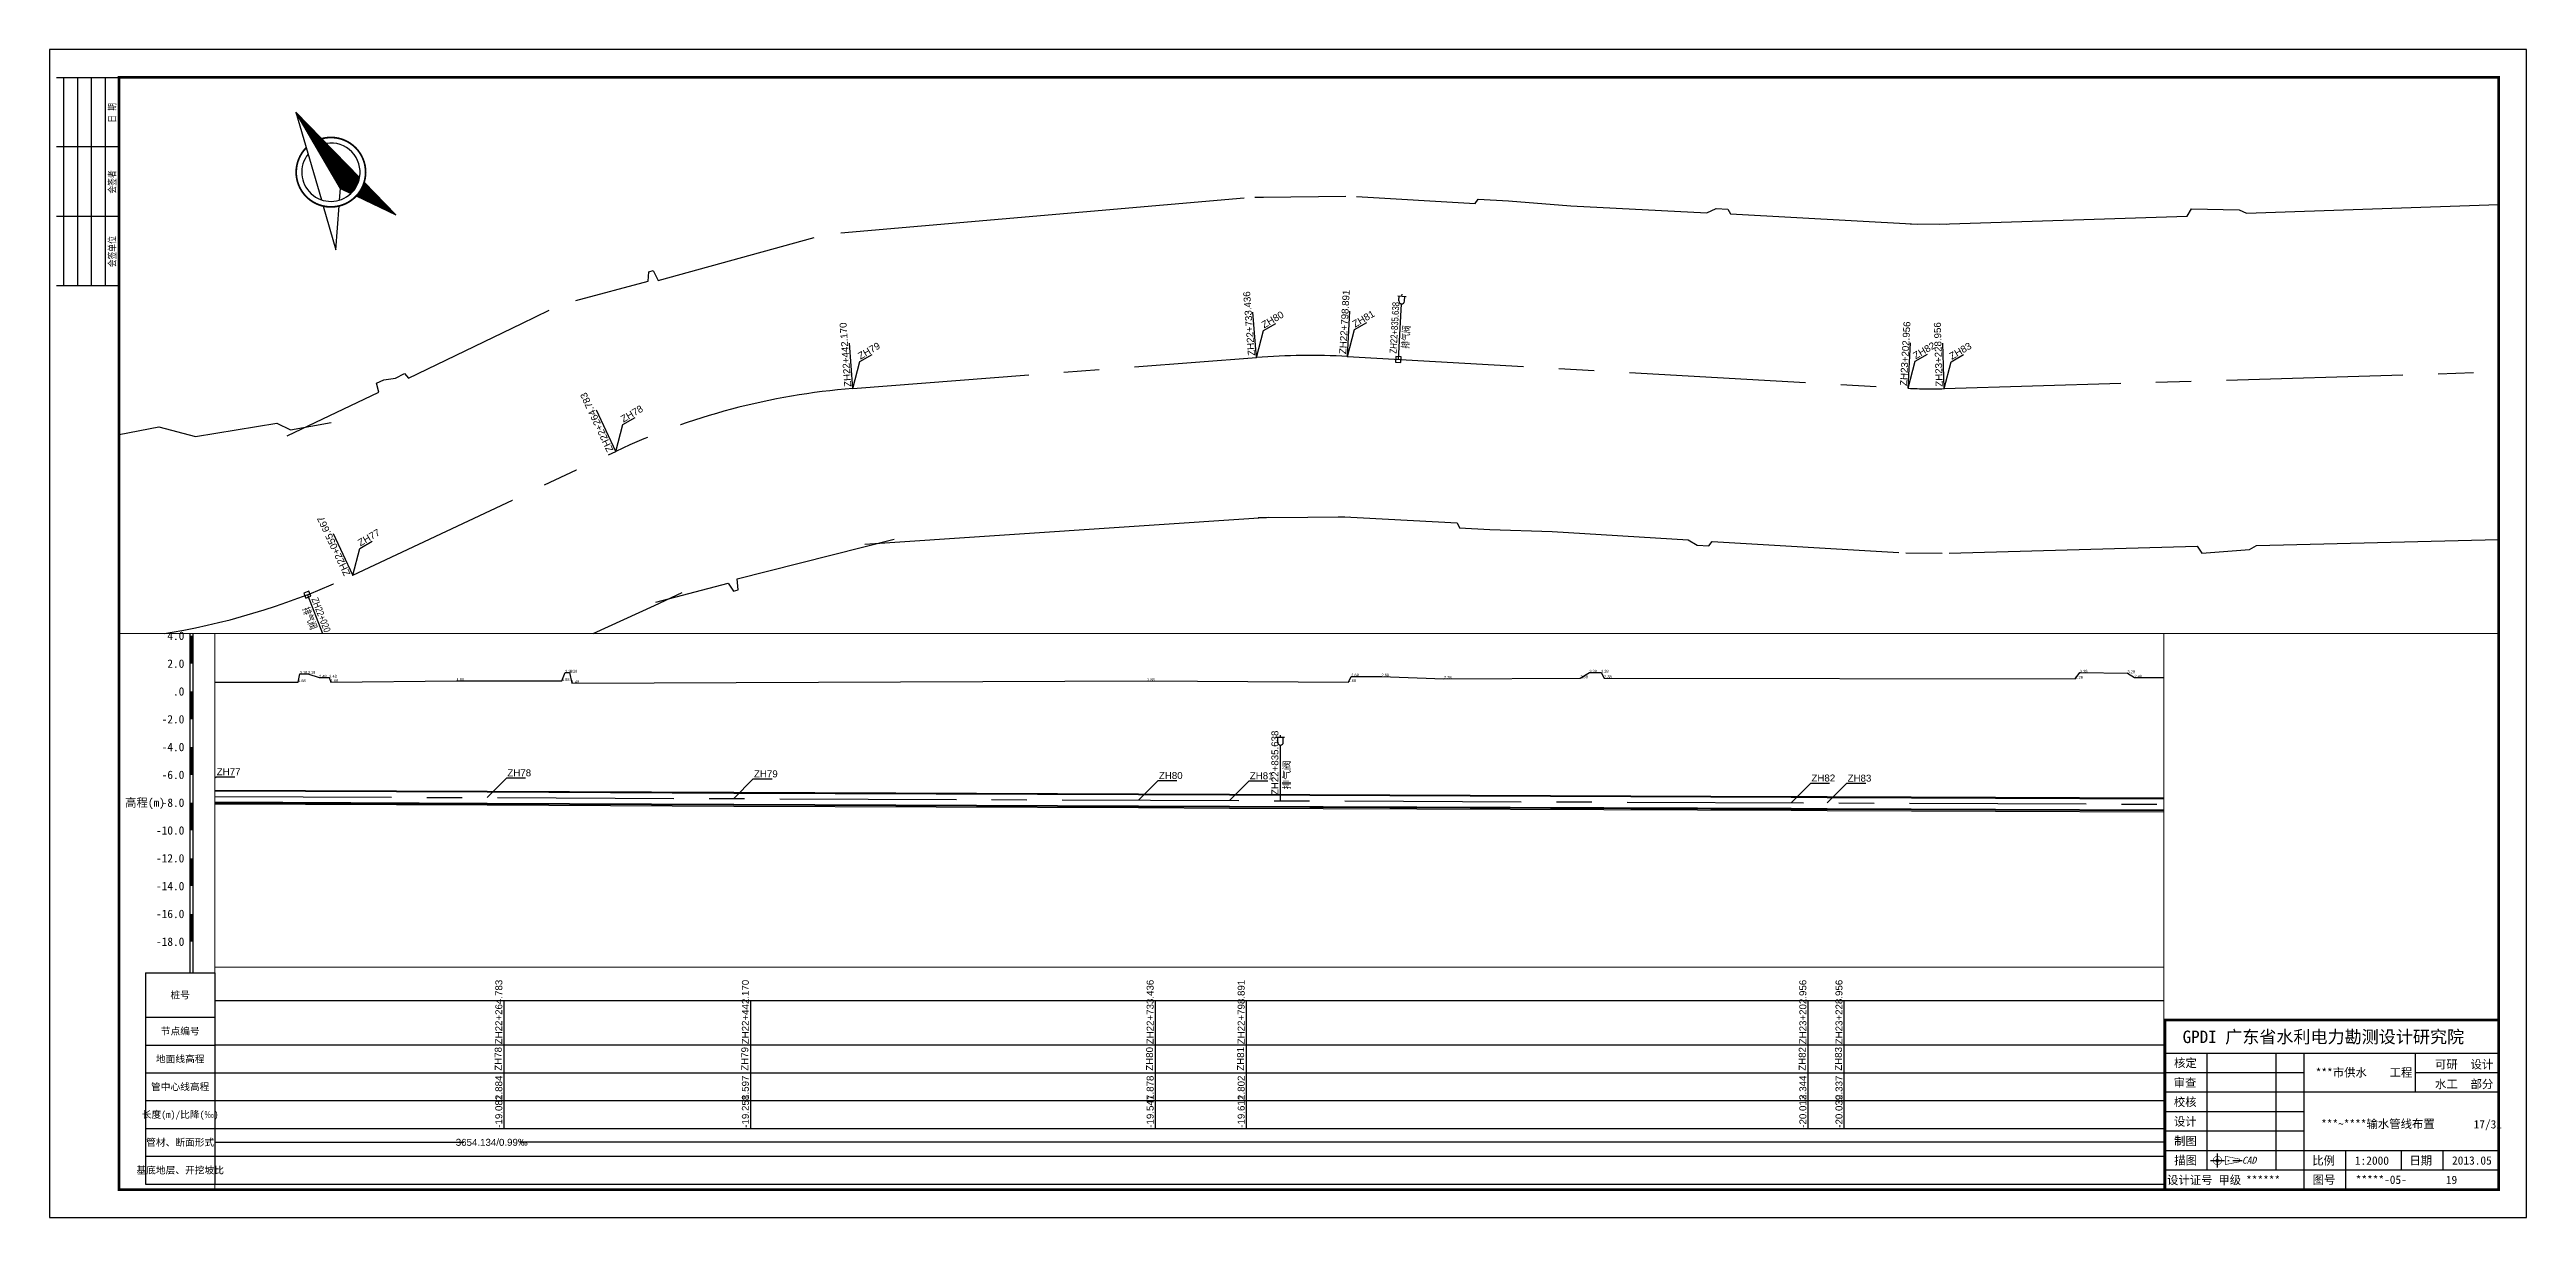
# Paper-space layout '19' of a CAD drawing. Header units: millimetres. Extents: x 0 to 891, y 0 to 420.
# The model-space entities are those that its viewports show. They can reach past a viewport. Long polylines and large blocks are cut down to what shows.
import ezdxf
from ezdxf.enums import TextEntityAlignment as Align
from ezdxf.lldxf.tags import DXFTag

# ---------------------------------------------------------------- set-up
doc = ezdxf.new("R2010")
doc.units = ezdxf.units.MM
doc.linetypes.add('CENTER', pattern=[50.8, 31.75, -6.35, 6.35, -6.35])
for name, color, linetype in [('pipe', 3, 'Continuous'), ('pipe_cen', 1, 'CENTER'), ('tab', 9, 'Continuous'), ('地形剖面', 4, 'Continuous'), ('布局裁图', 3, 'Continuous'), ('水工平面管线标注', 3, 'Continuous'), ('水工开挖线', 5, 'Continuous'), ('纵面管线标注', 3, 'Continuous'), ('附属设施', 2, 'Continuous')]:
    doc.layers.add(name, color=color, linetype=linetype)
doc.layers.add('管线-管廊边线-北线', color=4, linetype='管廊边线', lineweight=9)
doc.styles.add('FSD', font='')
doc.styles.add('HT', font='simhei.ttf')
doc.styles.get("Standard").update_dxf_attribs({"font": 'arial.ttf'})
doc.styles.get('FSD').set_extended_font_data('SimSun')
tags = doc.linetypes.add('管廊边线', pattern='A,50,-5,["管廊边线",Standard,S=2.54,R=0,X=-3.5,Y=-1.27],-12', length=67).pattern_tags.tags
tags[6] = DXFTag(74, 10)

# ---------------------------------------------------------------- blocks, each defined once
blk = doc.blocks.new('sign')
at = {"color": 7}
for p, q in [((-20, 0), (-20, -75)), ((-15, 0), (-15, -75)), ((-10, 0), (-10, -75)), ((-5, 0), (-5, -75)), ((0, -25), (-22.5, -25)), ((0, -50), (-22.5, -50))]:
    blk.add_line(p, q, dxfattribs=at)
blk.add_lwpolyline([(-22.5, 0), (0, 0), (0, -75), (-22.5, -75)], dxfattribs=at)
at = {"color": 3, "style": 'FSD', "width": 0.8}
for s, p in [('日 期', (-1.24, -16.3)), ('会签者', (-1.2, -41.81)), ('会签单位', (-1.2, -68.28))]:
    blk.add_text(s, height=2.5, rotation=90, dxfattribs=at).set_placement(p)
blk = doc.blocks.new('图框')
at = {"color": 7, "ltscale": 8}
for p, q in [((761, 10), (761, 71)), ((881, 71), (881, 10))]:
    blk.add_line(p, q, dxfattribs=at)
at = {"color": 7}
for p, q in [((881, 59), (761, 59)), ((776, 59), (776, 17)), ((801, 17), (801, 59)), ((811, 10), (811, 59)), ((851, 59), (851, 45)), ((811, 52), (761, 52)), ((881, 45), (761, 45)), ((881, 52), (851, 52)), ((811, 38), (761, 38)), ((811, 31), (761, 31)), ((881, 24), (761, 24)), ((826, 10), (826, 24)), ((846, 17), (846, 24)), ((861, 17), (861, 24)), ((881, 17), (761, 17))]:
    blk.add_line(p, q, dxfattribs=at)
at = {"color": 1}
for p, q in [((777.36, 20.51), (782.36, 20.51)), ((779.86, 18.01), (779.86, 23.01)), ((783.61, 20.51), (784.11, 20.51)), ((785.36, 20.51), (788.7, 20.51))]:
    blk.add_line(p, q, dxfattribs=at)
blk.add_lwpolyline([(0, 0), (891, 0), (891, 420), (0, 420)], close=True)
at = {"const_width": 1}
blk.add_lwpolyline([(25, 10), (25, 410), (881, 410), (881, 10)], close=True, dxfattribs=at)
at = {"color": 7, "const_width": 1}
blk.add_lwpolyline([(761, 10), (761, 71), (881, 71), (881, 10)], close=True, dxfattribs=at)
at = {"color": 5, "const_width": 0.2}
for points in [[(781.35, 20.66, 39.991666), (781.36, 20.51, 0.025005)], [(780.45, 20.57, 39.991666), (780.46, 20.51, 0.025005)]]:
    blk.add_lwpolyline(points, format="xyb", close=True, dxfattribs=at)
blk.add_lwpolyline([(787.7, 20.01), (782.7, 19.01), (782.7, 22.01), (787.7, 21.01)], close=True, dxfattribs=at)
blk.add_blockref('sign', (25, 410))
at = {"color": 3, "style": 'HT'}
for s, height, p in [('GPDI 广东省水利电力勘测设计研究院', 4.5, (767.32, 62.71)), ('***市供水', 3, (815.18, 50.63)), ('工程', 3, (841.77, 50.63)), ('可研', 3, (858.09, 53.54)), ('设计', 3, (870.9, 53.54)), ('水工', 3, (858.09, 46.44)), ('部分', 3, (870.9, 46.44)), ('***~****输水管线布置', 3, (817.12, 32.13)), ('比例', 3, (813.95, 18.94)), ('1:2000', 3, (829.29, 18.94)), ('日期', 3, (848.89, 18.98)), ('2013.05', 3, (864.23, 18.98)), ('图号', 3, (814.08, 12.06)), ('*****-05-', 3, (829.59, 12.06))]:
    blk.add_text(s, height=height, dxfattribs=at).set_placement(p)
at = {"color": 3, "ltscale": 8, "style": 'HT'}
for s, p in [('核定', (764.23, 55.53)), ('审查', (764.08, 48.46)), ('校核', (764.15, 41.51)), ('设计', (764.16, 34.49)), ('制图', (764.25, 27.48)), ('描图', (764.31, 20.49))]:
    blk.add_text(s, height=3, dxfattribs=at).set_placement(p, align=Align.MIDDLE_LEFT)
at = {"color": 3, "style": 'HT', "oblique": 15}
blk.add_text('CAD', height=2.5, dxfattribs=at).set_placement((788.67, 19.33))
at = {"color": 3, "ltscale": 8, "style": 'HT'}
for s, p in [('设计证号 ', (761.71, 11.94)), ('甲级 ', (780.19, 11.94)), ('******', (790.15, 11.94))]:
    blk.add_text(s, height=3, dxfattribs=at).set_placement(p)
blk = doc.blocks.new('*X9')
at = {"color": 0}
for p, q in [((2.948, 5.027), (2.95, 5.029)), ((2.948, 5.013), (2.953, 5.017)), ((2.948, 4.999), (2.955, 5.006)), ((2.948, 4.985), (2.958, 4.995)), ((2.948, 4.97), (2.961, 4.983)), ((2.948, 4.956), (2.964, 4.972)), ((2.948, 4.942), (2.967, 4.961)), ((2.948, 4.928), (2.97, 4.949)), ((2.948, 4.914), (2.972, 4.938)), ((2.948, 4.9), (2.975, 4.927)), ((2.948, 4.886), (2.978, 4.916)), ((2.948, 4.871), (2.981, 4.904)), ((2.948, 4.857), (2.984, 4.893)), ((2.948, 4.843), (2.987, 4.882)), ((2.948, 4.829), (2.989, 4.87)), ((2.948, 4.815), (2.992, 4.859)), ((2.948, 4.801), (2.995, 4.848)), ((2.948, 4.787), (2.998, 4.836)), ((2.948, 4.772), (3.001, 4.825)), ((2.948, 4.758), (3.004, 4.814)), ((2.948, 4.744), (3.006, 4.802)), ((2.948, 4.73), (3.009, 4.791)), ((2.948, 4.716), (3.012, 4.78)), ((2.948, 4.702), (3.015, 4.768)), ((2.948, 4.688), (3.018, 4.757)), ((2.948, 4.673), (3.02, 4.746)), ((2.948, 4.659), (3.023, 4.735)), ((2.948, 4.645), (3.026, 4.723)), ((2.948, 4.631), (3.029, 4.712)), ((2.948, 4.617), (3.032, 4.701)), ((2.948, 4.603), (3.035, 4.689)), ((2.948, 4.589), (3.037, 4.678)), ((2.948, 4.574), (3.04, 4.667)), ((2.948, 4.56), (3.043, 4.655)), ((2.948, 4.546), (3.046, 4.644)), ((2.948, 4.532), (3.049, 4.633)), ((2.948, 4.518), (3.052, 4.621)), ((2.948, 4.504), (3.054, 4.61)), ((2.948, 4.49), (3.057, 4.599)), ((2.948, 4.475), (3.06, 4.587)), ((2.948, 4.461), (3.063, 4.576)), ((2.948, 4.447), (3.066, 4.565)), ((2.948, 4.433), (3.069, 4.554)), ((2.948, 4.419), (3.071, 4.542)), ((2.948, 4.405), (3.074, 4.531)), ((2.948, 4.391), (3.077, 4.52)), ((2.948, 4.376), (3.08, 4.508)), ((2.948, 4.362), (3.083, 4.497)), ((2.948, 4.348), (3.086, 4.486)), ((2.948, 4.334), (3.088, 4.474)), ((2.948, 4.32), (3.091, 4.463)), ((2.948, 4.306), (3.094, 4.452)), ((2.948, 4.292), (3.097, 4.44)), ((2.948, 4.277), (3.1, 4.429)), ((2.948, 4.263), (3.103, 4.418)), ((2.948, 4.249), (3.105, 4.406)), ((2.948, 4.235), (3.108, 4.395)), ((2.948, 4.221), (3.111, 4.384)), ((2.948, 4.207), (3.114, 4.372)), ((2.948, 4.193), (3.117, 4.361)), ((2.948, 4.178), (3.119, 4.35)), ((2.948, 4.164), (3.122, 4.339)), ((2.948, 4.15), (3.125, 4.327)), ((2.948, 4.136), (3.128, 4.316)), ((2.948, 4.122), (3.131, 4.305)), ((2.948, 4.108), (3.134, 4.293)), ((2.948, 4.094), (3.136, 4.282)), ((2.948, 4.079), (3.139, 4.271)), ((2.948, 4.065), (3.142, 4.259)), ((2.948, 4.051), (3.145, 4.248)), ((2.948, 4.037), (3.148, 4.237)), ((2.948, 4.023), (3.151, 4.225)), ((2.948, 4.009), (3.153, 4.214)), ((2.948, 3.995), (3.156, 4.203)), ((2.948, 3.98), (3.159, 4.191)), ((2.948, 3.966), (3.162, 4.18)), ((2.948, 3.952), (3.165, 4.169)), ((2.948, 3.938), (3.168, 4.158)), ((2.948, 3.924), (3.17, 4.146)), ((2.948, 3.91), (3.173, 4.135)), ((2.948, 3.896), (3.176, 4.124)), ((2.948, 3.881), (3.179, 4.112)), ((2.948, 3.867), (3.182, 4.101)), ((2.948, 3.853), (3.185, 4.09)), ((2.948, 3.839), (3.187, 4.078)), ((2.948, 3.825), (3.19, 4.067)), ((2.948, 3.811), (3.193, 4.056)), ((2.948, 3.797), (3.196, 4.044)), ((2.948, 3.782), (3.199, 4.033)), ((2.948, 3.768), (3.202, 4.022)), ((2.953, 3.759), (3.204, 4.01)), ((2.958, 3.75), (3.207, 3.999)), ((2.964, 3.742), (3.21, 3.988)), ((2.97, 3.733), (3.213, 3.977)), ((2.976, 3.725), (3.216, 3.965)), ((2.981, 3.717), (3.218, 3.954)), ((2.987, 3.708), (3.221, 3.943)), ((2.993, 3.7), (3.224, 3.931)), ((2.999, 3.691), (3.227, 3.92)), ((3.004, 3.683), (3.23, 3.909)), ((3.01, 3.675), (3.233, 3.897)), ((3.016, 3.666), (3.235, 3.886)), ((3.022, 3.658), (3.238, 3.875)), ((3.027, 3.65), (3.241, 3.863)), ((3.033, 3.641), (3.244, 3.852)), ((3.039, 3.633), (3.247, 3.841)), ((3.048, 3.627), (3.25, 3.829)), ((3.067, 3.633), (3.252, 3.818)), ((3.088, 3.639), (3.255, 3.807)), ((3.111, 3.648), (3.258, 3.795)), ((3.137, 3.66), (3.261, 3.784)), ((3.169, 3.679), (3.264, 3.773)), ((3.223, 3.718), (3.266, 3.76))]:
    blk.add_line(p, q, dxfattribs=at)
blk = doc.blocks.new('*X8')
at = {"color": 0}
for p, q in [((3.102, 3.54), (3.132, 3.57)), ((3.108, 3.532), (3.157, 3.581)), ((3.114, 3.524), (3.185, 3.595)), ((3.119, 3.515), (3.219, 3.615)), ((3.125, 3.507), (3.276, 3.658)), ((3.131, 3.498), (3.292, 3.66)), ((3.137, 3.49), (3.295, 3.648)), ((3.142, 3.482), (3.298, 3.637)), ((3.148, 3.473), (3.301, 3.626)), ((3.154, 3.465), (3.303, 3.614)), ((3.16, 3.457), (3.306, 3.603)), ((3.165, 3.448), (3.309, 3.592)), ((3.171, 3.44), (3.312, 3.581)), ((3.177, 3.431), (3.315, 3.569)), ((3.096, 3.549), (3.11, 3.562)), ((3.183, 3.423), (3.317, 3.558)), ((3.188, 3.415), (3.32, 3.547)), ((3.194, 3.406), (3.323, 3.535)), ((3.2, 3.398), (3.326, 3.524)), ((3.206, 3.389), (3.329, 3.513)), ((3.211, 3.381), (3.332, 3.501)), ((3.217, 3.373), (3.334, 3.49)), ((3.223, 3.364), (3.337, 3.479)), ((3.229, 3.356), (3.34, 3.467)), ((3.234, 3.347), (3.343, 3.456)), ((3.24, 3.339), (3.346, 3.445)), ((3.246, 3.331), (3.349, 3.433)), ((3.252, 3.322), (3.351, 3.422)), ((3.257, 3.314), (3.354, 3.411)), ((3.263, 3.305), (3.357, 3.4)), ((3.269, 3.297), (3.36, 3.388)), ((3.275, 3.289), (3.363, 3.377)), ((3.28, 3.28), (3.366, 3.366)), ((3.286, 3.272), (3.368, 3.354)), ((3.292, 3.263), (3.371, 3.343)), ((3.298, 3.255), (3.374, 3.332)), ((3.303, 3.247), (3.377, 3.32)), ((3.309, 3.238), (3.38, 3.309)), ((3.315, 3.23), (3.383, 3.298)), ((3.321, 3.222), (3.385, 3.286)), ((3.326, 3.213), (3.388, 3.275)), ((3.332, 3.205), (3.391, 3.264)), ((3.338, 3.196), (3.394, 3.252)), ((3.344, 3.188), (3.397, 3.241)), ((3.349, 3.18), (3.4, 3.23)), ((3.355, 3.171), (3.402, 3.218)), ((3.361, 3.163), (3.405, 3.207)), ((3.367, 3.154), (3.408, 3.196)), ((3.372, 3.146), (3.411, 3.185)), ((3.378, 3.138), (3.414, 3.173)), ((3.384, 3.129), (3.416, 3.162)), ((3.39, 3.121), (3.419, 3.151)), ((3.395, 3.112), (3.422, 3.139)), ((3.401, 3.104), (3.425, 3.128)), ((3.407, 3.096), (3.428, 3.117)), ((3.413, 3.087), (3.431, 3.105)), ((3.418, 3.079), (3.433, 3.094)), ((3.424, 3.07), (3.436, 3.083)), ((3.43, 3.062), (3.439, 3.071)), ((3.436, 3.054), (3.442, 3.06)), ((3.441, 3.045), (3.445, 3.049)), ((3.447, 3.037), (3.448, 3.037))]:
    blk.add_line(p, q, dxfattribs=at)
blk = doc.blocks.new('zbz')
for p, q in [((0, 0), (-0.318, -1.274)), ((0, -1.27), (0, 0)), ((0.318, -1.274), (0, 0)), ((-0.341, -1.365), (-0.5, -2)), ((-0.095, -1.409), (0, -1.27)), ((0, -1.27), (0.095, -1.409)), ((0.5, -2), (0.341, -1.365)), ((-0.5, -2), (-0.143, -1.479)), ((0.143, -1.479), (0.5, -2))]:
    blk.add_line(p, q)
at = {"const_width": 0.025}
for points in [[(-0.129, -0.517, 1.014443), (0.143, -1.479, 1.014443)], [(0.341, -1.365, 0.588844), (0.129, -0.517, 1.014443)], [(0.143, -1.479, 0.115834), (0.341, -1.365, 1.014443)]]:
    blk.add_lwpolyline(points, format="xyb", dxfattribs=at)
for start, end in [(111.2477, 283.0769), (319.3202, 68.7523), (283.0769, 319.3202)]:
    blk.add_arc((0, -1), 0.42, start, end)
for name in ['*X9', '*X8']:
    blk.add_blockref(name, (-2.948, -5.035))
blk = doc.blocks.new('指北针')
at = {"xscale": 25, "yscale": 25, "zscale": 25}
blk.add_blockref('zbz', (12.5, 50), dxfattribs=at)
blk = doc.blocks.new('qin排气阀va')
at = {"layer": '附属设施'}
for points in [[(-1.5, 22.8), (1.5, 22.8)], [(-1, 21), (-1, 22.8)], [(0, 22.8), (0, 23.55)], [(0, 0), (0, 20)], [(1, 21), (1, 22.8)]]:
    blk.add_lwpolyline(points, dxfattribs=at)
blk.add_arc((0, 21), 1, 180, 0, dxfattribs=at)
blk.add_attdef('名称', text='', height=2.5, rotation=90, dxfattribs=at).set_placement((1, 4), align=Align.TOP_LEFT)
blk.add_attdef('ZH', text='', height=2.5, rotation=90, dxfattribs=at).set_placement((0, 2), align=Align.BOTTOM_LEFT)
blk = doc.blocks.new('qin排气阀pa')
at = {"layer": '附属设施'}
for points in [[(-1.5, 22.8), (1.5, 22.8)], [(-1, 21), (-1, 22.8)], [(0, 22.8), (0, 23.55)], [(0, 0), (0, 20)], [(1, 21), (1, 22.8)]]:
    blk.add_lwpolyline(points, dxfattribs=at)
blk.add_lwpolyline([(-1, -1), (1, -1), (1, 1), (-1, 1)], close=True, dxfattribs=at)
blk.add_arc((0, 21), 1, 180, 0, dxfattribs=at)
blk.add_attdef('名称', text='', height=2.5, rotation=90, dxfattribs=at).set_placement((1, 4), align=Align.TOP_LEFT)
blk.add_attdef('ZH', text='', height=2.5, rotation=90, dxfattribs=at).set_placement((0, 2), align=Align.BOTTOM_LEFT)

msp = doc.modelspace()

# ---------------------------------------------------------------- linework, layer by layer
at = {"layer": 'pipe'}
for points in [[(535301.1, 2381746.8), (535510.2, 2381746), (535687.6, 2381745.2), (535978.8, 2381744.1), (536044.3, 2381743.8), (536448.4, 2381742.2), (536474.4, 2381742.1), (537328.5, 2381738.7)], [(535301.1, 2381746.2), (535510.2, 2381745.4), (535687.6, 2381744.6), (535978.8, 2381743.5), (536044.3, 2381743.2), (536448.4, 2381741.6), (536474.4, 2381741.5), (537328.5, 2381738.1)], [(535301.1, 2381738.2), (535510.2, 2381737.4), (535687.6, 2381736.6), (535978.8, 2381735.5), (536044.3, 2381735.2), (536448.4, 2381733.6), (536474.4, 2381733.5), (537328.5, 2381730.1)], [(535301.1, 2381737.6), (535510.2, 2381736.8), (535687.6, 2381736), (535978.8, 2381734.9), (536044.3, 2381734.6), (536448.4, 2381733), (536474.4, 2381732.9), (537328.5, 2381729.5)], [(535301.1, 2381736.8), (535510.2, 2381736), (535687.6, 2381735.2), (535978.8, 2381734.1), (536044.3, 2381733.8), (536448.4, 2381732.2), (536474.4, 2381732.1), (537328.5, 2381728.7)]]:
    msp.add_lwpolyline(points, dxfattribs=at)
at = {"layer": 'pipe_cen'}
msp.add_lwpolyline([(531799.8, 2393872.7, 0.135039), (532052.8, 2393778.7), (532261.1, 2393760.4, -0.090529), (532431.2, 2393713.7), (532693.4, 2393586.8, -0.033326), (532750.3, 2393554.5), (533087.4, 2393331.7, 0.02167), (533109.7, 2393318.4), (533860.4, 2392911, -0.004307)], format="xyb", dxfattribs=at)
msp.add_lwpolyline([(533674.4, 2381748.6), (537328.5, 2381734.1)], dxfattribs=at)
at = {"layer": 'tab'}
for points in [[(513183.4, 2381401.7), (554886.6, 2381401.7)], [(535301.1, 2381401.7), (535301.1, 2381309.7)], [(535510.2, 2381401.7), (535510.2, 2381309.7)], [(535687.6, 2381401.7), (535687.6, 2381309.7)], [(535978.8, 2381401.7), (535978.8, 2381309.7)], [(536044.3, 2381401.7), (536044.3, 2381309.7)], [(536448.4, 2381401.7), (536448.4, 2381309.7)], [(536474.4, 2381401.7), (536474.4, 2381309.7)], [(513183.4, 2381369.7), (554886.6, 2381369.7)], [(513183.4, 2381349.7), (554886.6, 2381349.7)], [(513183.4, 2381329.7), (554886.6, 2381329.7)], [(513183.4, 2381309.7), (554886.6, 2381309.7)], [(513183.4, 2381289.7), (554886.6, 2381289.7)], [(533674.4, 2381299.7), (533677.4, 2381299.7), (535481.5, 2381299.7)], [(537328.5, 2381299.7), (537325.5, 2381299.7), (535521.5, 2381299.7)], [(513183.4, 2381269.7), (554886.6, 2381269.7)]]:
    msp.add_lwpolyline(points, dxfattribs=at)
at = {"layer": '地形剖面'}
msp.add_lwpolyline([(535271.5, 2381824.4), (535374.2, 2381824.4), (535375.4, 2381830.4), (535381.2, 2381830.4), (535389.3, 2381827.6), (535396.6, 2381827.6), (535397.7, 2381824.4), (535488.2, 2381825.2), (535564, 2381825.2), (535566.3, 2381831.2), (535569.6, 2381831.2), (535571.1, 2381823.6), (535985, 2381825.2), (536129.9, 2381824.4), (536131.9, 2381828.4), (536153.6, 2381828.4), (536198.6, 2381826.8), (536296.7, 2381827.2), (536303.2, 2381831.2), (536311.6, 2381831.2), (536313.8, 2381827.2), (536652.8, 2381826.8), (536656.1, 2381831.2), (536690.4, 2381830.8), (536695.4, 2381827.6), (537133.7, 2381828.4)], dxfattribs=at)
at = {"layer": '水工平面管线标注', "color": 9}
for points in [[(532052.8, 2393778.7), (532055.7, 2393811.3)], [(532052.8, 2393778.7), (532066.9, 2393792.8), (532077.2, 2393792.8)], [(532261.1, 2393760.4), (532264, 2393793)], [(532261.1, 2393760.4), (532275.2, 2393774.5), (532285.5, 2393774.5)], [(532431.2, 2393713.7), (532445.5, 2393743.1)], [(532431.2, 2393713.7), (532445.4, 2393727.8), (532455.6, 2393727.8)], [(532693.4, 2393586.8), (532707.7, 2393616.3)], [(532693.4, 2393586.8), (532707.6, 2393601), (532717.8, 2393601)], [(532750.3, 2393554.5), (532768.3, 2393581.8)], [(532750.3, 2393554.5), (532764.4, 2393568.6), (532774.7, 2393568.6)], [(533087.4, 2393331.7), (533105.4, 2393359)], [(533087.4, 2393331.7), (533101.5, 2393345.9), (533111.8, 2393345.9)], [(533109.7, 2393318.4), (533125.3, 2393347.1)], [(533109.7, 2393318.4), (533123.8, 2393332.5), (533134.1, 2393332.5)]]:
    msp.add_lwpolyline(points, dxfattribs=at)
at = {"layer": '水工平面管线标注'}
for points in [[(532052.5, 2393778.7, 0.5, 0.5, -1), (532053, 2393778.7, 0, 0, 0)], [(532052.5, 2393778.7, 0.5, 0.5, 1), (532053, 2393778.7, 0, 0, 0)], [(532260.9, 2393760.4, 0.5, 0.5, -1), (532261.4, 2393760.4, 0, 0, 0)], [(532260.9, 2393760.4, 0.5, 0.5, 1), (532261.4, 2393760.4, 0, 0, 0)], [(532431, 2393713.7, 0.5, 0.5, -1), (532431.5, 2393713.7, 0, 0, 0)], [(532431, 2393713.7, 0.5, 0.5, 1), (532431.5, 2393713.7, 0, 0, 0)], [(532693.2, 2393586.8, 0.5, 0.5, -1), (532693.7, 2393586.8, 0, 0, 0)], [(532693.2, 2393586.8, 0.5, 0.5, 1), (532693.7, 2393586.8, 0, 0, 0)], [(532750, 2393554.5, 0.5, 0.5, -1), (532750.5, 2393554.5, 0, 0, 0)], [(532750, 2393554.5, 0.5, 0.5, 1), (532750.5, 2393554.5, 0, 0, 0)], [(533087.2, 2393331.7, 0.5, 0.5, -1), (533087.7, 2393331.7, 0, 0, 0)], [(533087.2, 2393331.7, 0.5, 0.5, 1), (533087.7, 2393331.7, 0, 0, 0)], [(533109.4, 2393318.4, 0.5, 0.5, -1), (533109.9, 2393318.4, 0, 0, 0)], [(533109.4, 2393318.4, 0.5, 0.5, 1), (533109.9, 2393318.4, 0, 0, 0)]]:
    msp.add_lwpolyline(points, format="xyseb", dxfattribs=at)
at = {"layer": '水工开挖线'}
for points in [[(531838.1, 2393975.8), (531874.5, 2393962.4), (531877.9, 2393968.4), (531898.6, 2393956.4), (531925.6, 2393962.6), (531985.9, 2393941.1), (532005.2, 2393921.9), (532060.7, 2393900.7), (532066.7, 2393891.7), (532094.5, 2393881.4)], [(532062.5, 2393889.1), (532135.3, 2393883), (532137.1, 2393889.3), (532142.9, 2393888.8), (532150.7, 2393885.8), (532158, 2393885.2), (532158.8, 2393881), (532249, 2393874), (532270.9, 2393872.2)], [(532290.8, 2393868.6), (532342.8, 2393854.5), (532346.7, 2393860.1), (532349.9, 2393859.2), (532349.3, 2393851.4), (532461.9, 2393821.6)], [(532480.1, 2393814.7), (532743.6, 2393690.5)], [(531761.5, 2393769.7), (531797.8, 2393756.1), (531796.4, 2393749.3), (531820, 2393744.9), (531836.3, 2393722.5), (531896, 2393699.4), (531923.2, 2393701.4), (531979, 2393681.1), (531989.5, 2393684), (532017.2, 2393673.6)], [(532750.4, 2393686.9), (532755.8, 2393683.9), (532807.3, 2393654.6)], [(532043.1, 2393668.3), (532115.9, 2393661.6), (532116.6, 2393655.1), (532122.3, 2393654.6), (532130.6, 2393656.1), (532137.8, 2393655.5), (532139.4, 2393659.5), (532229.4, 2393650.6), (532251.3, 2393648.6)], [(532231.4, 2393652.2), (532283.2, 2393637.8), (532283.8, 2393630.9), (532287, 2393630.1), (532290.4, 2393637.2), (532402.4, 2393605.2)], [(532813.8, 2393650.6), (532885.2, 2393603.3), (532888.6, 2393604.9), (532906.8, 2393593), (532943.7, 2393567.3), (533025.8, 2393513.7), (533033.1, 2393512.9), (533040.1, 2393508.3), (533040.1, 2393504.4), (533152.6, 2393430.4)], [(532382.3, 2393612.6), (532643.3, 2393483.1)], [(532636.5, 2393486.7), (532641.8, 2393483.6), (532693.4, 2393454.3)], [(532686.8, 2393458.4), (532758.3, 2393411.3), (532758.1, 2393407.4), (532776.2, 2393395.4), (532814.4, 2393371.6), (532895.8, 2393317), (532899.5, 2393310.6), (532906.4, 2393305.9), (532910.1, 2393307.5), (533022.2, 2393233)], [(533148.3, 2393433.2), (533170.6, 2393419.8)], [(533166.1, 2393422.4), (533323.2, 2393337.6), (533328.5, 2393340.6), (533357.8, 2393322.7), (533361, 2393318), (533747.2, 2393110.8), (533863, 2393048.4), (533865.3, 2393045), (533917.8, 2393016.7)], [(533026.5, 2393230.3), (533048.8, 2393216.9)], [(533053.2, 2393214.3), (533209.9, 2393128.8), (533210.3, 2393122.8), (533241.3, 2393107.9), (533247, 2393107.8), (533631.1, 2392897), (533746.6, 2392833.8), (533750.7, 2392833.9), (533803.1, 2392805.2)]]:
    msp.add_lwpolyline(points, dxfattribs=at)
at = {"layer": '管线-管廊边线-北线', "color": 2, "linetype": 'CENTER'}
msp.add_lwpolyline([(531799.8, 2393872.7, 0.135039), (532052.8, 2393778.7), (532261.1, 2393760.4, -0.090529), (532431.2, 2393713.7), (532693.4, 2393586.8, -0.033326), (532750.3, 2393554.5), (533087.4, 2393331.7, 0.02167), (533109.7, 2393318.4), (533860.4, 2392911, -0.004307)], format="xyb", dxfattribs=at)
at = {"layer": '纵面管线标注', "color": 9}
for points in [[(535301.1, 2381742.2), (535315.2, 2381756.3), (535328.7, 2381756.3)], [(535510.2, 2381741.4), (535524.3, 2381755.5), (535537.8, 2381755.5)], [(535687.6, 2381740.6), (535701.7, 2381754.8), (535715.2, 2381754.8)], [(535978.8, 2381739.5), (535993, 2381753.6), (536006.5, 2381753.6)], [(536044.3, 2381739.2), (536058.4, 2381753.4), (536071.9, 2381753.4)], [(536448.4, 2381737.6), (536462.5, 2381751.8), (536476, 2381751.8)], [(536474.4, 2381737.5), (536488.5, 2381751.7), (536502, 2381751.7)]]:
    msp.add_lwpolyline(points, dxfattribs=at)

# ---------------------------------------------------------------- block references
at = {"layer": '附属设施'}
ref = msp.add_blockref('qin排气阀pa', (532017.5, 2393783), dxfattribs=dict(at, xscale=2, yscale=2, zscale=2, rotation=170.9786257962229))
ref.add_attrib('ZH', 'ZH22+020.092', dxfattribs={"height": 5, "rotation": 260.9786, "width": 0.8}).set_placement((532016.9, 2393779.1), align=Align.BOTTOM_LEFT)
ref.add_attrib('名称', '排气阀', dxfattribs={"height": 5, "rotation": 260.9786, "width": 0.8}).set_placement((532014.3, 2393775.4), align=Align.TOP_LEFT)
ref = msp.add_blockref('qin排气阀pa', (532780.9, 2393534.2), dxfattribs=dict(at, xscale=2, yscale=2, zscale=2, rotation=326.5474075479718))
ref.add_attrib('ZH', 'ZH22+835.638', dxfattribs={"height": 5, "rotation": 56.5474, "width": 0.8}).set_placement((532783.1, 2393537.6), align=Align.BOTTOM_LEFT)
ref.add_attrib('名称', '排气阀', dxfattribs={"height": 5, "rotation": 56.5474, "width": 0.8}).set_placement((532787, 2393539.8), align=Align.TOP_LEFT)
ref = msp.add_blockref('qin排气阀pa', (533480.8, 2393117), dxfattribs=dict(at, xscale=2, yscale=2, zscale=2, rotation=331.5129772719901))
ref.add_attrib('ZH', 'ZH23+651.184', dxfattribs={"height": 5, "rotation": 61.513, "width": 0.8}).set_placement((533482.7, 2393120.5), align=Align.BOTTOM_LEFT)
ref.add_attrib('名称', '排气阀', dxfattribs={"height": 5, "rotation": 61.513, "width": 0.8}).set_placement((533486.4, 2393123.1), align=Align.TOP_LEFT)
at = {"layer": '附属设施', "xscale": 2, "yscale": 2, "zscale": 2}
msp.add_blockref('qin排气阀va', (536081, 2381739.1), dxfattribs=at).add_auto_attribs({'ZH': 'ZH22+835.638', '名称': '排气阀'})

# ---------------------------------------------------------------- texts
at = {"layer": 'tab', "color": 3}
for s, p in [('ZH22+055.667', (535300, 2381370.2)), ('ZH22+264.783', (535509.1, 2381370.2)), ('ZH22+442.170', (535686.5, 2381370.2)), ('ZH22+733.436', (535977.7, 2381370.2)), ('ZH22+798.891', (536043.2, 2381370.2)), ('ZH23+202.956', (536447.3, 2381370.2)), ('ZH23+228.956', (536473.3, 2381370.2)), ('1.684', (535300, 2381330.2)), ('1.884', (535509.1, 2381330.2)), ('1.597', (535686.5, 2381330.2)), ('1.878', (535977.7, 2381330.2)), ('1.802', (536043.2, 2381330.2)), ('2.344', (536447.3, 2381330.2)), ('2.337', (536473.3, 2381330.2)), ('-18.874', (535300, 2381310.2)), ('-19.082', (535509.1, 2381310.2)), ('-19.258', (535686.5, 2381310.2)), ('-19.547', (535977.7, 2381310.2)), ('-19.612', (536043.2, 2381310.2)), ('-20.013', (536447.3, 2381310.2)), ('-20.039', (536473.3, 2381310.2))]:
    msp.add_text(s, height=5, rotation=90, dxfattribs=at).set_placement(p)
for s, p in [('ZH77', (535301.1, 2381359.7)), ('ZH78', (535510.2, 2381359.7)), ('ZH79', (535687.6, 2381359.7)), ('ZH80', (535978.8, 2381359.7)), ('ZH81', (536044.3, 2381359.7)), ('ZH82', (536448.4, 2381359.7)), ('ZH83', (536474.4, 2381359.7))]:
    msp.add_text(s, height=5, rotation=90, dxfattribs=at).set_placement(p, align=Align.BOTTOM_CENTER)
msp.add_text('3654.134/0.99‰', height=5, dxfattribs=at).set_placement((535501.5, 2381299.7), align=Align.MIDDLE_CENTER)
at = {"layer": '地形剖面', "color": 9}
for s, p in [('1.68', (535374.2, 2381824.4)), ('3.18', (535375.4, 2381830.4)), ('3.18', (535381.2, 2381830.4)), ('2.48', (535389.3, 2381827.6)), ('2.48', (535396.6, 2381827.6)), ('1.68', (535397.7, 2381824.4)), ('1.88', (535488.2, 2381825.2)), ('1.88', (535564, 2381825.2)), ('3.38', (535566.3, 2381831.2)), ('3.38', (535569.6, 2381831.2)), ('1.48', (535571.1, 2381823.6)), ('1.88', (535985, 2381825.2)), ('1.68', (536129.9, 2381824.4)), ('2.68', (536131.9, 2381828.4)), ('2.68', (536153.6, 2381828.4)), ('2.28', (536198.6, 2381826.8)), ('2.38', (536296.7, 2381827.2)), ('3.38', (536303.2, 2381831.2)), ('3.38', (536311.6, 2381831.2)), ('2.38', (536313.8, 2381827.2)), ('2.28', (536652.8, 2381826.8)), ('3.38', (536656.1, 2381831.2)), ('3.28', (536690.4, 2381830.8)), ('2.48', (536695.4, 2381827.6))]:
    msp.add_text(s, height=2, dxfattribs=at).set_placement(p)
at = {"layer": '水工平面管线标注'}
for s, rotation, p in [('ZH22+055.667', 84.9847, (532051.9, 2393780.3)), ('ZH22+264.783', 84.9847, (532260.2, 2393762)), ('ZH22+442.170', 64.1823, (532431, 2393715.4)), ('ZH22+733.436', 64.1823, (532693.2, 2393588.6)), ('ZH22+798.891', 56.5474, (532750.3, 2393556.3)), ('ZH23+202.956', 56.5474, (533087.4, 2393333.5)), ('ZH23+228.956', 61.513, (533109.5, 2393320.2))]:
    msp.add_text(s, height=5, rotation=rotation, dxfattribs=at).set_placement(p)
for s, p in [('ZH77', (532067.9, 2393793.8)), ('ZH78', (532276.2, 2393775.5)), ('ZH79', (532446.4, 2393728.8)), ('ZH80', (532708.6, 2393602)), ('ZH81', (532765.4, 2393569.6)), ('ZH82', (533102.5, 2393346.9)), ('ZH83', (533124.8, 2393333.5))]:
    msp.add_text(s, height=5, dxfattribs=at).set_placement(p)
at = {"layer": '纵面管线标注'}
for s, p in [('ZH77', (535315.7, 2381757.4)), ('ZH78', (535524.8, 2381756.6)), ('ZH79', (535702.2, 2381755.9)), ('ZH80', (535993.5, 2381754.7)), ('ZH81', (536058.9, 2381754.5)), ('ZH82', (536463, 2381752.9)), ('ZH83', (536489, 2381752.8))]:
    msp.add_text(s, height=5, dxfattribs=at).set_placement(p)

psp = doc.layouts.new('19')

# ---------------------------------------------------------------- linework, layer by layer
at = {"layer": '布局裁图'}
for points in [[(50.5, 210), (50.5, 88)], [(51.5, 210), (51.5, 88)], [(34.5, 88), (59.5, 88)], [(34.5, 88), (34.5, 12)], [(59.5, 88), (59.5, 12)], [(34.5, 72), (59.5, 72)], [(34.5, 62), (59.5, 62)], [(34.5, 52), (59.5, 52)], [(34.5, 42), (59.5, 42)], [(34.5, 32), (59.5, 32)], [(34.5, 22), (59.5, 22)], [(34.5, 12), (59.5, 12)]]:
    psp.add_lwpolyline(points, dxfattribs=at)
for points in [[(50.5, 209.17), (51.5, 209.17), (50.5, 199.17), (51.5, 199.17)], [(50.5, 189.17), (51.5, 189.17), (50.5, 179.17), (51.5, 179.17)], [(50.5, 169.17), (51.5, 169.17), (50.5, 159.17), (51.5, 159.17)], [(50.5, 149.17), (51.5, 149.17), (50.5, 139.17), (51.5, 139.17)], [(50.5, 129.17), (51.5, 129.17), (50.5, 119.17), (51.5, 119.17)], [(50.5, 109.17), (51.5, 109.17), (50.5, 99.17), (51.5, 99.17)]]:
    psp.add_solid(points, dxfattribs=at)

# ---------------------------------------------------------------- block references
psp.add_blockref('图框', (0, 0), dxfattribs=at)
at = {"layer": '布局裁图', "rotation": 30.21840143178747}
psp.add_blockref('指北针', (103, 348), dxfattribs=at)

# ---------------------------------------------------------------- texts
at = {"layer": '布局裁图', "style": 'HT'}
for s, p in [('4.0', (48.5, 209.17)), ('2.0', (48.5, 199.17)), ('.0', (48.5, 189.17)), ('-2.0', (48.5, 179.17)), ('-4.0', (48.5, 169.17)), ('-6.0', (48.5, 159.17)), ('高程(m)', (41.5, 149.17)), ('-8.0', (48.5, 149.17)), ('-10.0', (48.5, 139.17)), ('-12.0', (48.5, 129.17)), ('-14.0', (48.5, 119.17)), ('-16.0', (48.5, 109.17)), ('-18.0', (48.5, 99.17))]:
    psp.add_text(s, height=3, dxfattribs=at).set_placement(p, align=Align.MIDDLE_RIGHT)
for s, p in [('桩号', (47, 80)), ('节点编号', (47, 67)), ('地面线高程', (47, 57)), ('管中心线高程', (47, 47)), ('长度(m)/比降(‰)', (47, 37)), ('管材、断面形式', (47, 27)), ('基底地层、开挖坡比', (47, 17))]:
    psp.add_text(s, height=2.5, dxfattribs=at).set_placement(p, align=Align.MIDDLE_CENTER)
for s, p in [('17/31', (872, 32)), ('19', (862, 12))]:
    psp.add_text(s, height=3, dxfattribs=at).set_placement(p)

# ---------------------------------------------------------------- viewports
at = {"layer": '布局裁图', "view_twist_angle": 30.21840143}
psp.add_viewport(center=(453, 310), size=(856, 200), view_center_point=(-744341.14, 2336434.69), view_height=400, dxfattribs=at)
at = {"layer": '布局裁图'}
for center, size, view_center_point, view_height, status in [((410, 150), (701, 120), (536015.4, 2381739.34), 240, 3), ((410, 50), (701, 80), (536003.4, 2381345.66), 160, 4)]:
    psp.add_viewport(center=center, size=size, view_center_point=view_center_point, view_height=view_height, status=status, dxfattribs=at)

doc.saveas('drawing.dxf')
